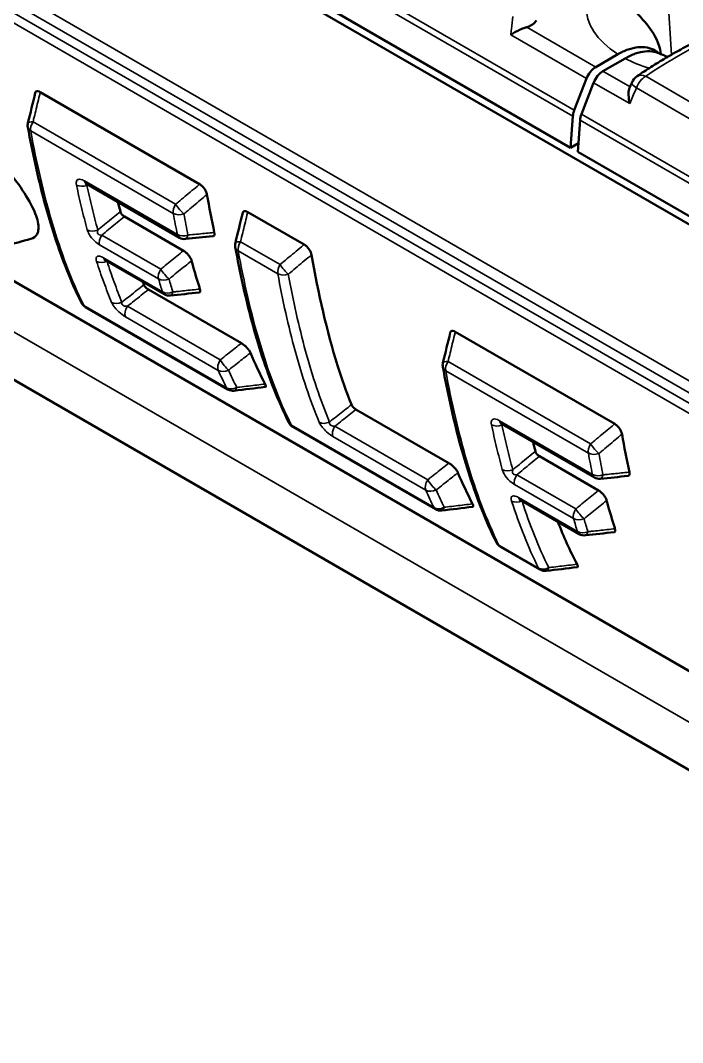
# Model space of a CAD drawing. Header units: millimetres. Extents: x 0 to 1485, y 0 to 1050.
# Drawn here: x 213.1 to 245.8, y 158.9 to 209.4 of the extents above; entities that cross this region are included whole.
import ezdxf

# ---------------------------------------------------------------- set-up
doc = ezdxf.new("R2010")
doc.units = ezdxf.units.MM
doc.header["$LTSCALE"] = 2.5
doc.layers.add('Sichtbar (ISO)', color=7, linetype='Continuous', lineweight=50)
doc.layers.add('Sichtbar schmal (ISO)', color=7, linetype='Continuous', lineweight=35)

msp = doc.modelspace()

# ---------------------------------------------------------------- linework, layer by layer
at = {"layer": 'Sichtbar (ISO)'}
for p, q in [((63.837, 304.977), (240.26, 203.119)), ((416.86, 100.751), (63.307, 304.875)), ((241.506, 207.105), (242.601, 207.737)), ((242.955, 207.533), (241.86, 206.901)), ((240.443, 204.975), (241.047, 206.534)), ((241.401, 206.33), (240.796, 204.771)), ((214.058, 205.866), (221.933, 201.319)), ((240.26, 203.119), (240.374, 204.683)), ((240.727, 204.479), (240.614, 202.915)), ((240.26, 203.119), (240.645, 203.341)), ((240.614, 202.915), (417.037, 101.057)), ((287.419, 153.42), (204.908, 201.058)), ((220.931, 198.678), (216.337, 201.33)), ((224.311, 199.946), (227.095, 198.339)), ((218.214, 199.719), (221.133, 198.034)), ((220.181, 195.881), (217.264, 197.565)), ((219.401, 196.115), (223.993, 193.464)), ((287.555, 148.461), (206.6, 195.201)), ((223.333, 191.184), (216.286, 195.253)), ((234.564, 194.027), (242.439, 189.48)), ((229.654, 190.195), (234.246, 187.544)), ((233.586, 185.264), (226.539, 189.333)), ((241.437, 186.839), (236.843, 189.491)), ((238.721, 187.88), (241.639, 186.195)), ((240.687, 184.042), (237.771, 185.726)), ((238.748, 182.284), (236.792, 183.413))]:
    msp.add_line(p, q, dxfattribs=at)
for centre, radius, start, end in [((243.972, 206.035), 0.75, 124.3693, 157.1893), ((213.933, 204.225), 0.5, 166.321, 190.3688), ((221.181, 199.111), 0.5, 240, 275.7162), ((224.186, 198.306), 0.5, 166.321, 190.3688), ((220.431, 196.314), 0.5, 240, 276.1714), ((216.536, 195.686), 0.5, 206.5805, 240), ((234.439, 192.386), 0.5, 166.321, 190.3688), ((223.583, 191.617), 0.5, 240, 276.8841), ((226.789, 189.766), 0.5, 206.5805, 240), ((241.687, 187.272), 0.5, 240, 275.7162), ((233.836, 185.697), 0.5, 240, 276.8841), ((240.937, 184.475), 0.5, 240, 276.1714), ((237.042, 183.846), 0.5, 206.5805, 240), ((238.998, 182.717), 0.5, 240, 276.8841)]:
    msp.add_arc(centre, radius, start, end, dxfattribs=at)
for centre, major_axis, ratio, start_param, end_param in [((241.506, 206.493), (0.375, 0.65), 0.57735, 0.785398, 1.832596), ((241.86, 206.289), (-0.375, -0.65), 0.57735, 3.926991, 4.974188), ((321.327, 157.255), (-9.91, -111.522), 0.79081, 4.32813, 4.330622), ((1250.644, 128.391), (-721.405, -974.381), 0.815735, 5.187623, 5.188932), ((240.902, 204.934), (0.375, 0.65), 0.57735, 1.832596, 2.268928), ((241.255, 204.73), (-0.375, -0.65), 0.57735, 4.974188, 5.410521), ((1262.727, 122.337), (722.677, 976.104), 0.815734, 2.04603, 2.047336), ((-199.734, 756.914), (-1137.264, 141.057), 0.484042, 2.009222, 2.010493), ((-99.851, 605.35), (-835.973, 103.841), 0.484332, 2.023384, 2.025214), ((1271.15, 116.552), (-721.405, -974.381), 0.815735, 5.187623, 5.188932), ((2.882, 458.473), (-547.584, 68.221), 0.484888, 2.045295, 2.048333), ((-179.228, 745.074), (-1137.264, 141.057), 0.484042, 2.009222, 2.010493), ((13.135, 452.554), (-547.584, 68.221), 0.484888, 2.045295, 2.048333), ((-79.345, 593.511), (-835.973, 103.841), 0.484332, 2.023384, 2.025214), ((18.296, 449.573), (-547.584, 68.221), 0.484888, 2.045295, 2.048333)]:
    msp.add_ellipse(centre, major_axis=major_axis, ratio=ratio, start_param=start_param, end_param=end_param, dxfattribs=at)
for points, knots in [([(242.758, 211.184), (242.749, 211.101), (242.755, 211.015), (242.808, 210.783), (242.875, 210.639), (243.069, 210.329), (243.201, 210.163), (243.502, 209.813), (243.666, 209.636), (244.091, 209.144), (244.32, 208.844), (244.58, 208.323), (244.681, 208.068), (244.723, 207.748)], [-1.598651, -1.598651, -1.598651, -1.598651, -1.442878, -1.442878, -1.197972, -1.197972, -0.930529, -0.930529, -0.667501, -0.667501, -0.258868, -0.258868, -0.023399, -0.023399, -0.023399, -0.023399]), ([(238.096, 209.074), (238.074, 209.068), (238.051, 209.061), (237.932, 209.023), (237.834, 208.985), (237.661, 208.905), (237.585, 208.866), (237.441, 208.783), (237.372, 208.739), (237.309, 208.694), (237.308, 208.693), (237.308, 208.693)], [0.1353717, 0.1353717, 0.1353717, 0.1353717, 0.150506, 0.150506, 0.2127616, 0.2127616, 0.2644519, 0.2644519, 0.3173262, 0.3173262, 0.3179899, 0.3179899, 0.3179899, 0.3179899]), ([(238.569, 209.407), (238.528, 209.332), (238.463, 209.261), (238.304, 209.152), (238.218, 209.11), (238.112, 209.078), (238.104, 209.076), (238.096, 209.074)], [0, 0, 0, 0, 0.0817231, 0.0817231, 0.1484257, 0.1484257, 0.1537856, 0.1537856, 0.1537856, 0.1537856]), ([(243.548, 206.654), (243.775, 206.809), (244.006, 206.962), (244.479, 207.261), (244.72, 207.409), (245.21, 207.697), (245.46, 207.839), (245.968, 208.116), (246.226, 208.252), (246.751, 208.518), (247.018, 208.648), (247.288, 208.775)], [6.198887, 6.198887, 6.198887, 6.198887, 6.2362541, 6.2362541, 6.2736212, 6.2736212, 6.3109883, 6.3109883, 6.3483554, 6.3483554, 6.3857225, 6.3857225, 6.3857225, 6.3857225]), ([(242.601, 207.737), (242.761, 207.829), (242.935, 207.912), (243.276, 208.03), (243.443, 208.066), (243.738, 208.096), (243.893, 208.092), (244.182, 208.036), (244.317, 207.984), (244.487, 207.886), (244.544, 207.846), (244.6, 207.801)], [1.0814189, 1.0814189, 1.0814189, 1.0814189, 1.2167584, 1.2167584, 1.3520979, 1.3520979, 1.4875219, 1.4875219, 1.6229459, 1.6229459, 1.6917833, 1.6917833, 1.6917833, 1.6917833]), ([(244.72, 207.749), (244.621, 207.798), (244.51, 207.837), (244.246, 207.887), (244.091, 207.892), (243.796, 207.862), (243.629, 207.826), (243.288, 207.707), (243.114, 207.625), (242.955, 207.533)], [2.7287676, 2.7287676, 2.7287676, 2.7287676, 2.8396064, 2.8396064, 2.9750303, 2.9750303, 3.1103698, 3.1103698, 3.2457094, 3.2457094, 3.2457094, 3.2457094]), ([(244.41, 207.944), (244.41, 207.944), (244.413, 207.942), (244.431, 207.926), (244.459, 207.903), (244.503, 207.873)], [1.3105354, 1.3105354, 1.3105354, 1.3105354, 1.364666, 1.364666, 1.4940072, 1.4940072, 1.4940072, 1.4940072]), ([(244.72, 207.749), (244.777, 207.72), (244.842, 207.691), (244.958, 207.643), (245.006, 207.624), (245.056, 207.606)], [1.6432801, 1.6432801, 1.6432801, 1.6432801, 1.7356668, 1.7356668, 1.7936719, 1.7936719, 1.7936719, 1.7936719]), ([(243.188, 205.298), (243.188, 205.299), (243.187, 205.3), (243.15, 205.447), (243.128, 205.593), (243.122, 205.834), (243.131, 205.936), (243.162, 206.04), (243.168, 206.058), (243.175, 206.076)], [-0.000749, -0.000749, -0.000749, -0.000749, 0, 0, 0.0932928, 0.0932928, 0.1675175, 0.1675175, 0.1842874, 0.1842874, 0.1842874, 0.1842874]), ([(213.81, 205.83), (213.81, 205.833), (213.811, 205.835), (213.82, 205.867), (213.836, 205.889), (213.881, 205.914), (213.909, 205.917), (213.976, 205.906), (214.016, 205.89), (214.058, 205.866)], [0.0379008, 0.0379008, 0.0379008, 0.0379008, 0.0408873, 0.0408873, 0.0747294, 0.0747294, 0.1063303, 0.1063303, 0.1418583, 0.1418583, 0.1418583, 0.1418583]), ([(209.244, 204.874), (209.262, 204.861), (209.281, 204.849), (209.581, 204.648), (209.868, 204.44), (210.645, 203.83), (211.14, 203.391), (212.096, 202.424), (212.528, 201.922), (213.17, 201.059), (213.413, 200.682), (213.768, 200.004), (213.882, 199.712), (213.994, 199.195), (213.978, 198.99), (213.833, 198.728), (213.726, 198.653), (213.587, 198.615)], [1.508905, 1.508905, 1.508905, 1.508905, 1.523467, 1.523467, 1.744857, 1.744857, 2.121834, 2.121834, 2.508447, 2.508447, 2.811377, 2.811377, 3.08858, 3.08858, 3.388809, 3.388809, 3.635075, 3.635075, 3.635075, 3.635075]), ([(216.089, 195.462), (215.834, 195.971), (215.599, 196.5), (215.163, 197.587), (214.962, 198.145), (214.589, 199.287), (214.417, 199.871), (214.098, 201.058), (213.952, 201.662), (213.68, 202.887), (213.556, 203.507), (213.441, 204.135)], [0, 0, 0, 0, 0.514738, 0.514738, 1.029477, 1.029477, 1.544215, 1.544215, 2.058953, 2.058953, 2.573691, 2.573691, 2.573691, 2.573691]), ([(216.337, 201.33), (216.327, 201.336), (216.317, 201.341), (216.303, 201.348), (216.297, 201.35), (216.293, 201.352), (216.292, 201.352), (216.292, 201.352)], [0, 0, 0, 0, 0.01721651, 0.01721651, 0.03443303, 0.03443303, 0.04329305, 0.04329305, 0.04329305, 0.04329305]), ([(221.933, 201.319), (221.975, 201.295), (222.018, 201.263), (222.097, 201.189), (222.132, 201.149), (222.194, 201.063), (222.221, 201.018), (222.255, 200.945), (222.266, 200.918), (222.284, 200.862), (222.291, 200.835), (222.295, 200.809)], [0, 0, 0, 0, 0.0356305, 0.0356305, 0.0677733, 0.0677733, 0.0998277, 0.0998277, 0.120245, 0.120245, 0.1415178, 0.1415178, 0.1415178, 0.1415178]), ([(218.016, 199.966), (218.021, 199.943), (218.031, 199.919), (218.058, 199.871), (218.073, 199.849), (218.108, 199.806), (218.127, 199.786), (218.169, 199.749), (218.192, 199.732), (218.214, 199.719)], [0, 0, 0, 0, 0.01950361, 0.01950361, 0.03648029, 0.03648029, 0.052793, 0.052793, 0.07178208, 0.07178208, 0.07178208, 0.07178208]), ([(224.063, 199.91), (224.063, 199.913), (224.064, 199.916), (224.073, 199.947), (224.089, 199.969), (224.134, 199.994), (224.162, 199.997), (224.229, 199.986), (224.269, 199.97), (224.311, 199.946)], [0.0379008, 0.0379008, 0.0379008, 0.0379008, 0.0408873, 0.0408873, 0.0747294, 0.0747294, 0.1063303, 0.1063303, 0.1418583, 0.1418583, 0.1418583, 0.1418583]), ([(222.658, 198.936), (222.667, 198.891), (222.668, 198.852), (222.652, 198.792), (222.637, 198.771), (222.603, 198.754), (222.591, 198.75), (222.577, 198.749)], [0, 0, 0, 0, 0.03758503, 0.03758503, 0.07212124, 0.07212124, 0.08903675, 0.08903675, 0.08903675, 0.08903675]), ([(221.133, 198.034), (221.178, 198.008), (221.224, 197.975), (221.31, 197.899), (221.349, 197.858), (221.418, 197.773), (221.448, 197.729), (221.501, 197.635), (221.522, 197.586), (221.534, 197.541)], [0, 0, 0, 0, 0.0379163, 0.0379163, 0.0715944, 0.0715944, 0.1044454, 0.1044454, 0.1438272, 0.1438272, 0.1438272, 0.1438272]), ([(226.342, 189.542), (226.087, 190.052), (225.852, 190.58), (225.416, 191.667), (225.215, 192.226), (224.842, 193.368), (224.67, 193.951), (224.351, 195.139), (224.205, 195.742), (223.933, 196.967), (223.809, 197.588), (223.694, 198.216)], [0, 0, 0, 0, 0.514738, 0.514738, 1.029477, 1.029477, 1.544215, 1.544215, 2.058953, 2.058953, 2.573691, 2.573691, 2.573691, 2.573691]), ([(227.095, 198.339), (227.137, 198.315), (227.18, 198.283), (227.259, 198.209), (227.294, 198.169), (227.356, 198.083), (227.382, 198.038), (227.417, 197.965), (227.428, 197.937), (227.446, 197.882), (227.453, 197.855), (227.457, 197.829)], [0, 0, 0, 0, 0.0356312, 0.0356312, 0.0677717, 0.0677717, 0.0998289, 0.0998289, 0.1202428, 0.1202428, 0.1415178, 0.1415178, 0.1415178, 0.1415178]), ([(217.264, 197.565), (217.253, 197.572), (217.243, 197.577), (217.228, 197.584), (217.222, 197.587), (217.217, 197.589), (217.216, 197.589), (217.216, 197.589)], [0, 0, 0, 0, 0.0171316, 0.0171316, 0.03426321, 0.03426321, 0.0424583, 0.0424583, 0.0424583, 0.0424583]), ([(221.534, 197.541), (221.646, 197.13), (221.765, 196.725), (221.909, 196.266), (221.928, 196.203), (221.948, 196.141)], [-3.9436086, -3.9436086, -3.9436086, -3.9436086, -3.5831408, -3.5831408, -3.5262951, -3.5262951, -3.5262951, -3.5262951]), ([(227.457, 197.829), (227.792, 195.922), (228.214, 194.071), (228.955, 191.708), (229.182, 191.06), (229.432, 190.432)], [-5.130969, -5.130969, -5.130969, -5.130969, -3.583141, -3.583141, -2.983556, -2.983556, -2.983556, -2.983556]), ([(219.179, 196.351), (219.187, 196.332), (219.198, 196.311), (219.228, 196.267), (219.245, 196.246), (219.284, 196.204), (219.305, 196.185), (219.352, 196.146), (219.377, 196.129), (219.401, 196.115)], [0, 0, 0, 0, 0.01864834, 0.01864834, 0.03583158, 0.03583158, 0.05290129, 0.05290129, 0.07340318, 0.07340318, 0.07340318, 0.07340318]), ([(221.948, 196.141), (221.962, 196.098), (221.968, 196.06), (221.959, 196.006), (221.946, 195.988), (221.919, 195.974), (221.91, 195.972), (221.9, 195.971)], [0, 0, 0, 0, 0.03909593, 0.03909593, 0.07319791, 0.07319791, 0.08642342, 0.08642342, 0.08642342, 0.08642342]), ([(234.316, 193.991), (234.316, 193.994), (234.317, 193.996), (234.327, 194.028), (234.342, 194.05), (234.387, 194.074), (234.415, 194.078), (234.482, 194.067), (234.522, 194.051), (234.564, 194.027)], [0.0379008, 0.0379008, 0.0379008, 0.0379008, 0.0408873, 0.0408873, 0.0747294, 0.0747294, 0.1063303, 0.1063303, 0.1418583, 0.1418583, 0.1418583, 0.1418583]), ([(223.993, 193.464), (224.041, 193.436), (224.092, 193.401), (224.187, 193.323), (224.231, 193.282), (224.309, 193.198), (224.343, 193.156), (224.403, 193.071), (224.426, 193.028), (224.442, 192.991)], [0, 0, 0, 0, 0.0406708, 0.0406708, 0.0764222, 0.0764222, 0.1104261, 0.1104261, 0.1475409, 0.1475409, 0.1475409, 0.1475409]), ([(236.595, 183.623), (236.34, 184.132), (236.105, 184.66), (235.669, 185.747), (235.468, 186.306), (235.095, 187.448), (234.923, 188.032), (234.604, 189.219), (234.458, 189.823), (234.186, 191.047), (234.062, 191.668), (233.947, 192.296)], [0, 0, 0, 0, 0.514738, 0.514738, 1.029477, 1.029477, 1.544215, 1.544215, 2.058953, 2.058953, 2.573691, 2.573691, 2.573691, 2.573691]), ([(225.167, 191.45), (225.188, 191.41), (225.201, 191.375), (225.202, 191.329), (225.195, 191.314), (225.176, 191.307), (225.172, 191.306), (225.168, 191.306)], [0, 0, 0, 0, 0.04246359, 0.04246359, 0.07630462, 0.07630462, 0.0835351, 0.0835351, 0.0835351, 0.0835351]), ([(229.432, 190.432), (229.44, 190.412), (229.451, 190.391), (229.481, 190.347), (229.498, 190.326), (229.537, 190.285), (229.558, 190.265), (229.605, 190.227), (229.63, 190.209), (229.654, 190.195)], [0, 0, 0, 0, 0.0186484, 0.0186484, 0.03583133, 0.03583133, 0.05290136, 0.05290136, 0.07340317, 0.07340317, 0.07340317, 0.07340317]), ([(236.843, 189.491), (236.833, 189.497), (236.824, 189.502), (236.809, 189.509), (236.803, 189.511), (236.799, 189.513), (236.798, 189.513), (236.798, 189.513)], [0, 0, 0, 0, 0.01721651, 0.01721651, 0.03443303, 0.03443303, 0.04329305, 0.04329305, 0.04329305, 0.04329305]), ([(242.439, 189.48), (242.481, 189.456), (242.524, 189.424), (242.603, 189.35), (242.638, 189.31), (242.7, 189.224), (242.727, 189.179), (242.761, 189.106), (242.772, 189.078), (242.79, 189.023), (242.797, 188.996), (242.802, 188.97)], [0, 0, 0, 0, 0.0356305, 0.0356305, 0.0677733, 0.0677733, 0.0998277, 0.0998277, 0.120245, 0.120245, 0.1415178, 0.1415178, 0.1415178, 0.1415178]), ([(238.522, 188.127), (238.527, 188.104), (238.537, 188.08), (238.564, 188.032), (238.579, 188.009), (238.614, 187.967), (238.633, 187.947), (238.675, 187.91), (238.698, 187.893), (238.721, 187.88)], [0, 0, 0, 0, 0.01950361, 0.01950361, 0.03648029, 0.03648029, 0.052793, 0.052793, 0.07178208, 0.07178208, 0.07178208, 0.07178208]), ([(234.246, 187.544), (234.294, 187.516), (234.345, 187.481), (234.44, 187.403), (234.484, 187.362), (234.562, 187.278), (234.596, 187.236), (234.656, 187.151), (234.679, 187.109), (234.695, 187.071)], [0, 0, 0, 0, 0.0406708, 0.0406708, 0.0764222, 0.0764222, 0.1104261, 0.1104261, 0.1475409, 0.1475409, 0.1475409, 0.1475409]), ([(243.164, 187.096), (243.173, 187.052), (243.174, 187.013), (243.159, 186.953), (243.143, 186.932), (243.109, 186.914), (243.097, 186.911), (243.083, 186.909)], [0, 0, 0, 0, 0.03758503, 0.03758503, 0.07212124, 0.07212124, 0.08903675, 0.08903675, 0.08903675, 0.08903675]), ([(241.639, 186.195), (241.684, 186.169), (241.73, 186.136), (241.816, 186.06), (241.855, 186.019), (241.924, 185.934), (241.954, 185.89), (242.007, 185.796), (242.028, 185.746), (242.04, 185.702)], [0, 0, 0, 0, 0.0379163, 0.0379163, 0.0715944, 0.0715944, 0.1044454, 0.1044454, 0.1438272, 0.1438272, 0.1438272, 0.1438272]), ([(235.42, 185.53), (235.442, 185.49), (235.454, 185.455), (235.455, 185.409), (235.448, 185.395), (235.429, 185.388), (235.425, 185.387), (235.421, 185.386)], [0, 0, 0, 0, 0.04246359, 0.04246359, 0.07630462, 0.07630462, 0.0835351, 0.0835351, 0.0835351, 0.0835351]), ([(237.771, 185.726), (237.759, 185.732), (237.75, 185.738), (237.734, 185.745), (237.728, 185.748), (237.723, 185.75), (237.722, 185.75), (237.722, 185.75)], [0, 0, 0, 0, 0.0171316, 0.0171316, 0.03426321, 0.03426321, 0.0424583, 0.0424583, 0.0424583, 0.0424583]), ([(242.04, 185.702), (242.152, 185.29), (242.271, 184.886), (242.415, 184.426), (242.435, 184.364), (242.455, 184.302)], [-3.9436086, -3.9436086, -3.9436086, -3.9436086, -3.5831408, -3.5831408, -3.5262951, -3.5262951, -3.5262951, -3.5262951]), ([(242.455, 184.302), (242.468, 184.259), (242.474, 184.221), (242.465, 184.167), (242.453, 184.148), (242.425, 184.135), (242.416, 184.133), (242.406, 184.132)], [0, 0, 0, 0, 0.03909593, 0.03909593, 0.07319791, 0.07319791, 0.08642342, 0.08642342, 0.08642342, 0.08642342]), ([(240.582, 182.55), (240.603, 182.51), (240.616, 182.475), (240.617, 182.429), (240.61, 182.415), (240.591, 182.407), (240.587, 182.407), (240.583, 182.406)], [0, 0, 0, 0, 0.04246297, 0.04246297, 0.07630395, 0.07630395, 0.08353508, 0.08353508, 0.08353508, 0.08353508])]:
    msp.add_open_spline(points, degree=3, knots=knots, dxfattribs=at)
for points in [[(217.898, 200.429), (217.936, 200.274), (217.976, 200.119), (218.016, 199.966)], [(222.295, 200.809), (222.406, 200.177), (222.527, 199.552), (222.658, 198.936)], [(213.587, 198.615), (213.17, 198.503), (212.754, 198.391), (212.338, 198.278)], [(219.123, 196.492), (219.142, 196.445), (219.16, 196.398), (219.179, 196.351)], [(224.442, 192.991), (224.666, 192.458), (224.907, 191.943), (225.167, 191.45)], [(242.802, 188.97), (242.912, 188.338), (243.033, 187.713), (243.164, 187.096)], [(238.404, 188.59), (238.443, 188.435), (238.482, 188.28), (238.522, 188.127)], [(234.695, 187.071), (234.919, 186.539), (235.16, 186.023), (235.42, 185.53)], [(239.63, 184.653), (239.916, 183.92), (240.232, 183.215), (240.582, 182.55)]]:
    msp.add_open_spline(points, degree=3, dxfattribs=at)
at = {"layer": 'Sichtbar schmal (ISO)'}
for p, q in [((240.374, 204.683), (63.95, 306.541)), ((240.443, 204.975), (64.019, 306.833)), ((281.298, 171.291), (198.869, 218.881)), ((199.058, 218.174), (281.487, 170.584)), ((282.254, 169.642), (199.471, 217.437)), ((199.692, 216.817), (282.475, 169.022)), ((245.246, 207.716), (245.052, 210.721)), ((238.096, 209.074), (241.506, 207.105)), ((237.308, 208.693), (241.047, 206.534)), ((243.198, 206.129), (241.86, 206.901)), ((243.972, 206.648), (246.981, 204.91)), ((243.188, 205.298), (241.401, 206.33)), ((246.522, 204.339), (243.512, 206.076)), ((417.15, 102.621), (240.727, 204.479)), ((417.219, 102.913), (240.796, 204.771)), ((213.585, 203.948), (220.632, 199.88)), ((220.746, 200.329), (213.7, 204.398)), ((220.835, 198.827), (216.241, 201.48)), ((220.01, 197.121), (217.094, 198.805)), ((225.908, 197.349), (223.953, 198.478)), ((216.987, 198.325), (219.903, 196.641)), ((223.839, 198.029), (225.794, 196.9)), ((220.093, 196.001), (217.176, 197.685)), ((207.291, 197.161), (287.536, 150.832)), ((223.261, 191.263), (216.213, 195.332)), ((222.95, 192.641), (218.361, 195.29)), ((218.266, 194.775), (222.855, 192.126)), ((241.252, 188.49), (234.206, 192.558)), ((234.092, 192.109), (241.138, 188.041)), ((233.514, 185.344), (226.466, 189.413)), ((233.203, 186.721), (228.614, 189.371)), ((241.341, 186.988), (236.747, 189.64)), ((228.519, 188.856), (233.108, 186.206)), ((240.516, 185.281), (237.6, 186.965)), ((237.493, 186.486), (240.409, 184.802)), ((240.599, 184.162), (237.682, 185.846)), ((238.676, 182.364), (236.72, 183.493))]:
    msp.add_line(p, q, dxfattribs=at)
for centre, major_axis, ratio, start_param, end_param in [((246.978, 210.06), (-5.945, 0), 0.57735, 5.497787, 7.026516), ((264.839, 196.478), (-27.308, 0), 0.57735, 5.39525, 5.582085), ((246.978, 210.06), (-5.945, 0), 0.57735, 0.827466, 1.072702), ((243.972, 206.035), (0.375, 0.65), 0.57735, 0.785398, 1.832596), ((243.972, 206.035), (-0.423, 0.619), 0.623912, 5.451931, 6.283185), ((243.972, 206.035), (-0.691, 0.291), 0.230701, 0, 0.945073), ((213.933, 204.225), (-0.492, -0.09), 0.675304, 0, 0.671399), ((213.933, 204.225), (-0.486, 0.118), 0.265425, 5.27647, 6.283185), ((213.933, 204.225), (-0.25, -0.433), 0.57735, 4.64732, 5.686474), ((216.587, 201.763), (-0.25, -0.433), 0.57735, 5.705234, 6.283185), ((216.191, 201.566), (0.489, 0.105), 0.688062, 3.792539, 4.926141), ((220.979, 200.157), (0.25, 0.433), 0.57735, 1.505728, 2.544881), ((220.979, 200.157), (-0.32, 0.384), 0.166968, 0.972629, 2.326819), ((220.979, 200.157), (-0.492, -0.09), 0.675489, 0.671581, 1.804313), ((216.721, 199.368), (0.483, 0.131), 0.708201, 3.754948, 4.889339), ((217.327, 198.632), (0.25, 0.433), 0.57735, 1.505728, 2.631984), ((221.181, 199.111), (0.49, 0.1), 0.683964, 3.799479, 4.932827), ((221.181, 199.111), (-0.25, -0.433), 0.57735, 5.705234, 6.283185), ((221.181, 199.111), (0.05, -0.498), 0.371554, 0, 0.873769), ((224.186, 198.306), (-0.486, 0.118), 0.265425, 5.27647, 6.283185), ((224.186, 198.306), (-0.25, -0.433), 0.57735, 4.64732, 5.686474), ((224.186, 198.306), (-0.492, -0.09), 0.675304, 0, 0.671399), ((217.178, 197.826), (0.476, 0.154), 0.724007, 3.720526, 4.854908), ((217.514, 197.998), (-0.25, -0.433), 0.57735, 5.790209, 6.283185), ((220.243, 196.948), (0.25, 0.433), 0.57735, 1.505728, 2.631984), ((220.243, 196.948), (-0.315, 0.388), 0.175094, 0.974735, 2.362782), ((226.141, 197.177), (0.25, 0.433), 0.57735, 1.505728, 2.544881), ((226.141, 197.177), (-0.492, -0.09), 0.675489, 0.671581, 1.804313), ((226.141, 197.177), (-0.32, 0.384), 0.166968, 0.972629, 2.326819), ((220.243, 196.948), (-0.481, -0.137), 0.71276, 0.603929, 1.73838), ((220.431, 196.314), (0.478, 0.147), 0.719263, 3.731388, 4.865838), ((220.431, 196.314), (-0.25, -0.433), 0.57735, 5.790209, 6.283185), ((220.431, 196.314), (0.054, -0.497), 0.382703, 0, 0.837764), ((216.536, 195.686), (-0.447, -0.224), 0.76335, 0, 0.466427), ((217.914, 195.822), (0.461, 0.192), 0.746916, 3.660026, 4.793087), ((216.536, 195.686), (-0.25, -0.433), 0.57735, 5.91943, 6.283185), ((218.594, 195.118), (0.25, 0.433), 0.57735, 1.505728, 2.742018), ((223.183, 192.468), (0.25, 0.433), 0.57735, 1.505728, 2.742018), ((223.183, 192.468), (-0.309, 0.393), 0.18513, 0.977497, 2.408227), ((234.439, 192.386), (-0.486, 0.118), 0.265425, 5.27647, 6.283185), ((234.439, 192.386), (-0.25, -0.433), 0.57735, 4.64732, 5.686474), ((223.183, 192.468), (-0.457, -0.202), 0.751991, 0.502792, 1.635291), ((234.439, 192.386), (-0.492, -0.09), 0.675304, 0, 0.671399), ((223.583, 191.617), (0.447, 0.224), 0.762792, 3.607508, 4.738375), ((223.583, 191.617), (-0.25, -0.433), 0.57735, 5.91943, 6.283185), ((223.583, 191.617), (0.06, -0.496), 0.399783, 0, 0.782755), ((226.789, 189.766), (-0.447, -0.224), 0.76335, 0, 0.466427), ((226.789, 189.766), (-0.25, -0.433), 0.57735, 5.91943, 6.283185), ((228.167, 189.902), (0.461, 0.192), 0.746916, 3.660026, 4.793087), ((228.847, 189.198), (0.25, 0.433), 0.57735, 1.505728, 2.742018), ((236.697, 189.727), (0.489, 0.105), 0.688062, 3.792539, 4.926141), ((237.093, 189.924), (-0.25, -0.433), 0.57735, 5.705234, 6.283185), ((241.485, 188.318), (0.25, 0.433), 0.57735, 1.505728, 2.544881), ((241.485, 188.318), (-0.32, 0.384), 0.166968, 0.972629, 2.326819), ((241.485, 188.318), (-0.492, -0.09), 0.675489, 0.671581, 1.804313), ((237.228, 187.529), (0.483, 0.131), 0.708201, 3.754948, 4.889339), ((237.833, 186.793), (0.25, 0.433), 0.57735, 1.505728, 2.631984), ((241.687, 187.272), (0.49, 0.1), 0.683964, 3.799479, 4.932827), ((241.687, 187.272), (-0.25, -0.433), 0.57735, 5.705234, 6.283185), ((241.687, 187.272), (0.05, -0.498), 0.371554, 0, 0.873769), ((233.436, 186.549), (0.25, 0.433), 0.57735, 1.505728, 2.742018), ((233.436, 186.549), (-0.309, 0.393), 0.18513, 0.977497, 2.408227), ((233.436, 186.549), (-0.457, -0.202), 0.751991, 0.502792, 1.635291), ((238.021, 186.159), (-0.25, -0.433), 0.57735, 5.790209, 6.283185), ((233.836, 185.697), (0.447, 0.224), 0.762792, 3.607508, 4.738375), ((233.836, 185.697), (-0.25, -0.433), 0.57735, 5.91943, 6.283185), ((233.836, 185.697), (0.06, -0.496), 0.399783, 0, 0.782755), ((237.684, 185.987), (0.476, 0.154), 0.724007, 3.720526, 4.854908), ((240.75, 185.109), (0.25, 0.433), 0.57735, 1.505728, 2.631984), ((240.75, 185.109), (-0.315, 0.388), 0.175094, 0.974735, 2.362782), ((240.75, 185.109), (-0.481, -0.137), 0.71276, 0.603929, 1.73838), ((240.937, 184.475), (0.478, 0.147), 0.719263, 3.731388, 4.865838), ((240.937, 184.475), (-0.25, -0.433), 0.57735, 5.790209, 6.283185), ((240.937, 184.475), (0.054, -0.497), 0.382703, 0, 0.837764), ((237.042, 183.846), (-0.447, -0.224), 0.76335, 0, 0.466427), ((237.042, 183.846), (-0.25, -0.433), 0.57735, 5.91943, 6.283185), ((238.998, 182.717), (0.447, 0.224), 0.762792, 3.607508, 4.738375), ((238.998, 182.717), (-0.25, -0.433), 0.57735, 5.91943, 6.283185), ((238.998, 182.717), (0.06, -0.496), 0.399783, 0, 0.782755)]:
    msp.add_ellipse(centre, major_axis=major_axis, ratio=ratio, start_param=start_param, end_param=end_param, dxfattribs=at)
for points, knots in [([(237.308, 208.693), (237.318, 208.787), (237.328, 208.882), (237.339, 208.977), (237.361, 209.186), (237.383, 209.395), (237.405, 209.603)], [-0.97490796, -0.97490796, -0.97490796, -0.97490796, -0.96943515, -0.96943515, -0.96943515, -0.95731486, -0.95731486, -0.95731486, -0.95731486]), ([(243.512, 206.076), (243.421, 205.859), (243.33, 205.641), (243.24, 205.423), (243.222, 205.381), (243.205, 205.339), (243.188, 205.298)], [1.50253675, 1.50253675, 1.50253675, 1.50253675, 1.51574096, 1.51574096, 1.51574096, 1.51825837, 1.51825837, 1.51825837, 1.51825837]), ([(213.7, 204.398), (213.71, 204.44), (213.72, 204.482), (213.764, 204.662), (213.798, 204.801), (213.831, 204.939), (213.867, 205.084), (213.902, 205.23), (213.974, 205.521), (214.009, 205.667), (214.045, 205.812), (214.049, 205.83), (214.053, 205.848), (214.058, 205.866)], [-0.3020509, -0.3020509, -0.3020509, -0.3020509, -0.2750466, -0.2750466, -0.1864772, -0.1864772, -0.1864772, -0.0932386, -0.0932386, 0, 0, 0, 0.0114235, 0.0114235, 0.0114235, 0.0114235]), ([(216.213, 195.332), (215.585, 196.587), (215.075, 197.965), (214.218, 200.862), (213.872, 202.383), (213.585, 203.948)], [0, 0, 0, 0, 1.286846, 1.286846, 2.573691, 2.573691, 2.573691, 2.573691]), ([(216.241, 201.48), (216.205, 201.5), (216.17, 201.517), (216.083, 201.552), (216.033, 201.564), (215.933, 201.562), (215.889, 201.541), (215.831, 201.45), (215.826, 201.371), (215.846, 201.279)], [0, 0, 0, 0, 0.0302154, 0.0302154, 0.07856, 0.07856, 0.141408, 0.141408, 0.2186298, 0.2186298, 0.2186298, 0.2186298]), ([(215.846, 201.279), (215.926, 200.903), (216.011, 200.53), (216.189, 199.791), (216.282, 199.426), (216.38, 199.064)], [0, 0, 0, 0, 0.3158512, 0.3158512, 0.6317023, 0.6317023, 0.6317023, 0.6317023]), ([(216.365, 201.26), (216.332, 201.287), (216.316, 201.312), (216.323, 201.331), (216.325, 201.333), (216.327, 201.336)], [-0.21862985, -0.21862985, -0.21862985, -0.21862985, -0.14140795, -0.14140795, -0.1268998, -0.1268998, -0.1268998, -0.1268998]), ([(216.898, 199.054), (216.8, 199.414), (216.707, 199.778), (216.53, 200.514), (216.445, 200.885), (216.365, 201.26)], [-0.6317023, -0.6317023, -0.6317023, -0.6317023, -0.3158512, -0.3158512, 0, 0, 0, 0]), ([(221.933, 201.319), (221.919, 201.307), (221.904, 201.295), (221.89, 201.283), (221.778, 201.19), (221.666, 201.096), (221.442, 200.91), (221.331, 200.817), (221.219, 200.723), (221.101, 200.625), (220.984, 200.527), (220.826, 200.396), (220.786, 200.363), (220.746, 200.329)], [-0.0114235, -0.0114235, -0.0114235, -0.0114235, 0, 0, 0, 0.0886044, 0.0886044, 0.1772088, 0.1772088, 0.1772088, 0.2704125, 0.2704125, 0.3020509, 0.3020509, 0.3020509, 0.3020509]), ([(221.152, 199.855), (221.192, 199.888), (221.232, 199.921), (221.39, 200.053), (221.507, 200.151), (221.625, 200.249), (221.737, 200.342), (221.848, 200.436), (222.072, 200.623), (222.184, 200.716), (222.295, 200.809)], [-0.3020509, -0.3020509, -0.3020509, -0.3020509, -0.2704125, -0.2704125, -0.1772088, -0.1772088, -0.1772088, -0.0886044, -0.0886044, 0, 0, 0, 0]), ([(218.016, 199.966), (218.014, 199.964), (218.012, 199.963), (218.01, 199.961), (217.893, 199.866), (217.777, 199.771), (217.543, 199.58), (217.426, 199.485), (217.31, 199.39), (217.197, 199.298), (217.084, 199.206), (216.946, 199.094), (216.922, 199.074), (216.898, 199.054)], [-0.0014552, -0.0014552, -0.0014552, -0.0014552, 0, 0, 0, 0.0917967, 0.0917967, 0.1835934, 0.1835934, 0.1835934, 0.2723999, 0.2723999, 0.2915319, 0.2915319, 0.2915319, 0.2915319]), ([(223.953, 198.478), (223.963, 198.52), (223.973, 198.562), (224.017, 198.743), (224.051, 198.881), (224.084, 199.019), (224.12, 199.165), (224.155, 199.31), (224.227, 199.602), (224.262, 199.747), (224.298, 199.893), (224.302, 199.911), (224.306, 199.928), (224.311, 199.946)], [0.0615652, 0.0615652, 0.0615652, 0.0615652, 0.0885695, 0.0885695, 0.1771389, 0.1771389, 0.1771389, 0.2703775, 0.2703775, 0.3636161, 0.3636161, 0.3636161, 0.3750396, 0.3750396, 0.3750396, 0.3750396]), ([(217.094, 198.805), (217.121, 198.827), (217.148, 198.849), (217.288, 198.963), (217.401, 199.055), (217.514, 199.147), (217.631, 199.243), (217.748, 199.338), (217.981, 199.528), (218.098, 199.624), (218.214, 199.719)], [-0.2937934, -0.2937934, -0.2937934, -0.2937934, -0.2723999, -0.2723999, -0.1835934, -0.1835934, -0.1835934, -0.0917967, -0.0917967, 0, 0, 0, 0]), ([(220.632, 199.88), (220.664, 199.703), (220.697, 199.527), (220.765, 199.176), (220.8, 199.001), (220.835, 198.827)], [0, 0, 0, 0, 0.1452473, 0.1452473, 0.2904946, 0.2904946, 0.2904946, 0.2904946]), ([(221.355, 198.806), (221.319, 198.979), (221.285, 199.154), (221.217, 199.503), (221.184, 199.679), (221.152, 199.855)], [-0.2904946, -0.2904946, -0.2904946, -0.2904946, -0.1452473, -0.1452473, 0, 0, 0, 0]), ([(216.38, 199.064), (216.398, 198.998), (216.428, 198.925), (216.54, 198.728), (216.642, 198.601), (216.83, 198.428), (216.911, 198.369), (216.987, 198.325)], [0, 0, 0, 0, 0.0576064, 0.0576064, 0.1497767, 0.1497767, 0.2142389, 0.2142389, 0.2142389, 0.2142389]), ([(217.094, 198.805), (217.047, 198.802), (217.004, 198.808), (216.918, 198.847), (216.886, 198.89), (216.877, 198.979), (216.884, 199.016), (216.898, 199.054)], [-0.2142389, -0.2142389, -0.2142389, -0.2142389, -0.1497767, -0.1497767, -0.0576064, -0.0576064, 0, 0, 0, 0]), ([(222.658, 198.936), (222.646, 198.934), (222.635, 198.933), (222.624, 198.932), (222.502, 198.92), (222.38, 198.908), (222.135, 198.883), (222.013, 198.871), (221.89, 198.859), (221.749, 198.845), (221.608, 198.831), (221.43, 198.813), (221.392, 198.81), (221.355, 198.806)], [-0.0071672, -0.0071672, -0.0071672, -0.0071672, 0, 0, 0, 0.0794946, 0.0794946, 0.1589892, 0.1589892, 0.1589892, 0.2505337, 0.2505337, 0.274878, 0.274878, 0.274878, 0.274878]), ([(221.133, 198.034), (221.13, 198.032), (221.127, 198.029), (221.124, 198.027), (221.017, 197.94), (220.91, 197.852), (220.696, 197.678), (220.588, 197.591), (220.481, 197.504), (220.372, 197.415), (220.264, 197.327), (220.107, 197.199), (220.058, 197.16), (220.01, 197.121)], [-0.0023233, -0.0023233, -0.0023233, -0.0023233, 0, 0, 0, 0.0841927, 0.0841927, 0.1683853, 0.1683853, 0.1683853, 0.2538572, 0.2538572, 0.2916981, 0.2916981, 0.2916981, 0.2916981]), ([(226.466, 189.413), (225.838, 190.668), (225.328, 192.045), (224.471, 194.942), (224.125, 196.463), (223.839, 198.029)], [0, 0, 0, 0, 1.286846, 1.286846, 2.573691, 2.573691, 2.573691, 2.573691]), ([(227.095, 198.339), (227.08, 198.327), (227.066, 198.315), (227.052, 198.303), (226.934, 198.205), (226.817, 198.107), (226.582, 197.911), (226.464, 197.813), (226.347, 197.715), (226.235, 197.621), (226.123, 197.528), (225.976, 197.406), (225.942, 197.378), (225.908, 197.349)], [-0.0114235, -0.0114235, -0.0114235, -0.0114235, 0, 0, 0, 0.093095, 0.093095, 0.1861901, 0.1861901, 0.1861901, 0.2749031, 0.2749031, 0.3020509, 0.3020509, 0.3020509, 0.3020509]), ([(217.176, 197.685), (217.142, 197.704), (217.11, 197.721), (217.028, 197.755), (216.983, 197.767), (216.894, 197.77), (216.856, 197.753), (216.808, 197.674), (216.812, 197.598), (216.841, 197.509)], [0, 0, 0, 0, 0.0285232, 0.0285232, 0.0741604, 0.0741604, 0.1334887, 0.1334887, 0.2141774, 0.2141774, 0.2141774, 0.2141774]), ([(216.841, 197.509), (216.953, 197.161), (217.071, 196.818), (217.319, 196.142), (217.449, 195.81), (217.585, 195.484)], [0, 0, 0, 0, 0.3152346, 0.3152346, 0.6304692, 0.6304692, 0.6304692, 0.6304692]), ([(218.095, 195.494), (217.96, 195.818), (217.831, 196.148), (217.585, 196.82), (217.468, 197.161), (217.356, 197.507)], [-0.6304692, -0.6304692, -0.6304692, -0.6304692, -0.3152346, -0.3152346, 0, 0, 0, 0]), ([(220.42, 196.633), (220.468, 196.673), (220.516, 196.712), (220.673, 196.84), (220.782, 196.928), (220.891, 197.017), (220.998, 197.104), (221.105, 197.192), (221.32, 197.366), (221.427, 197.454), (221.534, 197.541)], [-0.2916981, -0.2916981, -0.2916981, -0.2916981, -0.2538572, -0.2538572, -0.1683853, -0.1683853, -0.1683853, -0.0841927, -0.0841927, 0, 0, 0, 0]), ([(226.314, 196.874), (226.348, 196.903), (226.383, 196.932), (226.529, 197.054), (226.641, 197.147), (226.753, 197.241), (226.87, 197.339), (226.988, 197.437), (227.222, 197.633), (227.34, 197.731), (227.457, 197.829)], [-0.3020509, -0.3020509, -0.3020509, -0.3020509, -0.2749031, -0.2749031, -0.1861901, -0.1861901, -0.1861901, -0.093095, -0.093095, 0, 0, 0, 0]), ([(225.794, 196.9), (226.033, 195.592), (226.313, 194.317), (226.984, 191.859), (227.374, 190.676), (227.838, 189.564)], [0, 0, 0, 0, 1.074717, 1.074717, 2.149434, 2.149434, 2.149434, 2.149434]), ([(228.348, 189.574), (227.888, 190.679), (227.5, 191.855), (226.832, 194.302), (226.552, 195.572), (226.314, 196.874)], [-2.149434, -2.149434, -2.149434, -2.149434, -1.074717, -1.074717, 0, 0, 0, 0]), ([(219.903, 196.641), (219.934, 196.533), (219.965, 196.426), (220.028, 196.213), (220.06, 196.107), (220.093, 196.001)], [0, 0, 0, 0, 0.0947583, 0.0947583, 0.1895166, 0.1895166, 0.1895166, 0.1895166]), ([(220.609, 195.997), (220.576, 196.102), (220.544, 196.208), (220.482, 196.42), (220.451, 196.527), (220.42, 196.633)], [-0.1895166, -0.1895166, -0.1895166, -0.1895166, -0.0947583, -0.0947583, 0, 0, 0, 0]), ([(219.179, 196.351), (219.065, 196.261), (218.951, 196.171), (218.723, 195.99), (218.609, 195.9), (218.495, 195.81), (218.388, 195.726), (218.282, 195.641), (218.148, 195.536), (218.121, 195.515), (218.095, 195.494)], [0, 0, 0, 0, 0.0887728, 0.0887728, 0.1775455, 0.1775455, 0.1775455, 0.2604492, 0.2604492, 0.2813312, 0.2813312, 0.2813312, 0.2813312]), ([(218.361, 195.29), (218.368, 195.296), (218.375, 195.301), (218.488, 195.391), (218.595, 195.476), (218.701, 195.56), (218.816, 195.65), (218.93, 195.741), (219.158, 195.921), (219.271, 196.012), (219.385, 196.102), (219.391, 196.106), (219.396, 196.11), (219.401, 196.115)], [-0.2660122, -0.2660122, -0.2660122, -0.2660122, -0.2604492, -0.2604492, -0.1775455, -0.1775455, -0.1775455, -0.0887728, -0.0887728, 0, 0, 0, 0.0041341, 0.0041341, 0.0041341, 0.0041341]), ([(221.948, 196.141), (221.82, 196.127), (221.691, 196.113), (221.433, 196.085), (221.305, 196.071), (221.176, 196.058), (221.045, 196.044), (220.914, 196.03), (220.725, 196.009), (220.667, 196.003), (220.609, 195.997)], [0, 0, 0, 0, 0.0841234, 0.0841234, 0.1682468, 0.1682468, 0.1682468, 0.2536747, 0.2536747, 0.2917674, 0.2917674, 0.2917674, 0.2917674]), ([(217.585, 195.484), (217.597, 195.454), (217.612, 195.423), (217.661, 195.338), (217.7, 195.282), (217.804, 195.152), (217.874, 195.079), (218.053, 194.915), (218.165, 194.834), (218.266, 194.775)], [0, 0, 0, 0, 0.0285881, 0.0285881, 0.0743291, 0.0743291, 0.1337925, 0.1337925, 0.2197385, 0.2197385, 0.2197385, 0.2197385]), ([(218.361, 195.29), (218.297, 195.286), (218.236, 195.294), (218.154, 195.331), (218.128, 195.353), (218.098, 195.4), (218.091, 195.423), (218.089, 195.462), (218.091, 195.478), (218.095, 195.494)], [-0.2197385, -0.2197385, -0.2197385, -0.2197385, -0.1337925, -0.1337925, -0.0743291, -0.0743291, -0.0285881, -0.0285881, 0, 0, 0, 0]), ([(234.206, 192.558), (234.216, 192.601), (234.226, 192.643), (234.27, 192.823), (234.304, 192.961), (234.337, 193.1), (234.373, 193.245), (234.409, 193.391), (234.48, 193.682), (234.515, 193.828), (234.551, 193.973), (234.555, 193.991), (234.559, 194.009), (234.564, 194.027)], [-0.3020509, -0.3020509, -0.3020509, -0.3020509, -0.2750466, -0.2750466, -0.1864772, -0.1864772, -0.1864772, -0.0932386, -0.0932386, 0, 0, 0, 0.0114235, 0.0114235, 0.0114235, 0.0114235]), ([(223.993, 193.464), (223.893, 193.384), (223.793, 193.305), (223.593, 193.147), (223.493, 193.069), (223.393, 192.99), (223.276, 192.898), (223.159, 192.806), (223.012, 192.689), (222.981, 192.665), (222.95, 192.641)], [0, 0, 0, 0, 0.0778339, 0.0778339, 0.1556677, 0.1556677, 0.1556677, 0.2463692, 0.2463692, 0.2704631, 0.2704631, 0.2704631, 0.2704631]), ([(223.364, 192.138), (223.395, 192.163), (223.426, 192.187), (223.574, 192.304), (223.69, 192.396), (223.807, 192.488), (223.907, 192.567), (224.007, 192.646), (224.207, 192.804), (224.307, 192.884), (224.407, 192.963), (224.419, 192.972), (224.431, 192.981), (224.442, 192.991)], [-0.2704631, -0.2704631, -0.2704631, -0.2704631, -0.2463692, -0.2463692, -0.1556677, -0.1556677, -0.1556677, -0.0778339, -0.0778339, 0, 0, 0, 0.0091271, 0.0091271, 0.0091271, 0.0091271]), ([(222.855, 192.126), (222.92, 191.979), (222.986, 191.834), (223.121, 191.546), (223.19, 191.404), (223.261, 191.263)], [0, 0, 0, 0, 0.1441343, 0.1441343, 0.2882686, 0.2882686, 0.2882686, 0.2882686]), ([(223.766, 191.282), (223.696, 191.421), (223.628, 191.563), (223.494, 191.848), (223.428, 191.993), (223.364, 192.138)], [-0.2882686, -0.2882686, -0.2882686, -0.2882686, -0.1441343, -0.1441343, 0, 0, 0, 0]), ([(236.72, 183.493), (236.092, 184.748), (235.581, 186.126), (234.724, 189.023), (234.378, 190.543), (234.092, 192.109)], [0, 0, 0, 0, 1.286846, 1.286846, 2.573691, 2.573691, 2.573691, 2.573691]), ([(225.167, 191.45), (225.031, 191.433), (224.894, 191.417), (224.621, 191.384), (224.484, 191.368), (224.347, 191.351), (224.206, 191.334), (224.065, 191.317), (223.871, 191.294), (223.819, 191.288), (223.766, 191.282)], [0, 0, 0, 0, 0.0901755, 0.0901755, 0.1803511, 0.1803511, 0.1803511, 0.2733466, 0.2733466, 0.308056, 0.308056, 0.308056, 0.308056]), ([(229.432, 190.432), (229.32, 190.343), (229.208, 190.254), (228.984, 190.077), (228.872, 189.988), (228.76, 189.899), (228.651, 189.814), (228.543, 189.728), (228.405, 189.619), (228.376, 189.597), (228.348, 189.574)], [0, 0, 0, 0, 0.08725, 0.08725, 0.1744999, 0.1744999, 0.1744999, 0.2589264, 0.2589264, 0.2813312, 0.2813312, 0.2813312, 0.2813312]), ([(228.614, 189.371), (228.623, 189.378), (228.632, 189.385), (228.749, 189.478), (228.858, 189.564), (228.966, 189.65), (229.078, 189.738), (229.19, 189.827), (229.414, 190.005), (229.526, 190.094), (229.638, 190.182), (229.644, 190.187), (229.649, 190.191), (229.654, 190.195)], [-0.2660122, -0.2660122, -0.2660122, -0.2660122, -0.2589264, -0.2589264, -0.1744999, -0.1744999, -0.1744999, -0.08725, -0.08725, 0, 0, 0, 0.0041341, 0.0041341, 0.0041341, 0.0041341]), ([(227.838, 189.564), (227.85, 189.534), (227.866, 189.503), (227.915, 189.418), (227.953, 189.362), (228.057, 189.233), (228.127, 189.159), (228.306, 188.996), (228.418, 188.914), (228.519, 188.856)], [0, 0, 0, 0, 0.0285881, 0.0285881, 0.0743291, 0.0743291, 0.1337925, 0.1337925, 0.2197385, 0.2197385, 0.2197385, 0.2197385]), ([(228.614, 189.371), (228.55, 189.367), (228.489, 189.375), (228.407, 189.412), (228.381, 189.433), (228.351, 189.48), (228.344, 189.503), (228.342, 189.542), (228.344, 189.558), (228.348, 189.574)], [-0.2197385, -0.2197385, -0.2197385, -0.2197385, -0.1337925, -0.1337925, -0.0743291, -0.0743291, -0.0285881, -0.0285881, 0, 0, 0, 0]), ([(236.747, 189.64), (236.711, 189.661), (236.676, 189.678), (236.589, 189.713), (236.539, 189.724), (236.439, 189.723), (236.395, 189.701), (236.337, 189.61), (236.332, 189.532), (236.352, 189.44)], [0, 0, 0, 0, 0.0302154, 0.0302154, 0.07856, 0.07856, 0.141408, 0.141408, 0.2186298, 0.2186298, 0.2186298, 0.2186298]), ([(236.352, 189.44), (236.432, 189.064), (236.517, 188.691), (236.695, 187.952), (236.788, 187.586), (236.886, 187.225)], [0, 0, 0, 0, 0.3158512, 0.3158512, 0.6317023, 0.6317023, 0.6317023, 0.6317023]), ([(236.871, 189.42), (236.839, 189.448), (236.822, 189.472), (236.829, 189.491), (236.831, 189.494), (236.834, 189.497)], [-0.21862985, -0.21862985, -0.21862985, -0.21862985, -0.14140795, -0.14140795, -0.1268998, -0.1268998, -0.1268998, -0.1268998]), ([(237.404, 187.215), (237.306, 187.575), (237.213, 187.939), (237.036, 188.674), (236.952, 189.046), (236.871, 189.42)], [-0.6317023, -0.6317023, -0.6317023, -0.6317023, -0.3158512, -0.3158512, 0, 0, 0, 0]), ([(242.439, 189.48), (242.425, 189.468), (242.41, 189.456), (242.396, 189.444), (242.284, 189.35), (242.172, 189.257), (241.949, 189.071), (241.837, 188.977), (241.725, 188.884), (241.607, 188.786), (241.49, 188.688), (241.332, 188.557), (241.292, 188.523), (241.252, 188.49)], [-0.0114235, -0.0114235, -0.0114235, -0.0114235, 0, 0, 0, 0.0886044, 0.0886044, 0.1772088, 0.1772088, 0.1772088, 0.2704125, 0.2704125, 0.3020509, 0.3020509, 0.3020509, 0.3020509]), ([(241.658, 188.015), (241.698, 188.049), (241.738, 188.082), (241.896, 188.214), (242.013, 188.312), (242.131, 188.41), (242.243, 188.503), (242.354, 188.597), (242.578, 188.783), (242.69, 188.877), (242.802, 188.97)], [-0.3020509, -0.3020509, -0.3020509, -0.3020509, -0.2704125, -0.2704125, -0.1772088, -0.1772088, -0.1772088, -0.0886044, -0.0886044, 0, 0, 0, 0]), ([(238.522, 188.127), (238.52, 188.125), (238.518, 188.124), (238.516, 188.122), (238.399, 188.027), (238.283, 187.932), (238.049, 187.741), (237.932, 187.646), (237.816, 187.551), (237.703, 187.459), (237.59, 187.367), (237.452, 187.255), (237.428, 187.235), (237.404, 187.215)], [-0.0014552, -0.0014552, -0.0014552, -0.0014552, 0, 0, 0, 0.0917967, 0.0917967, 0.1835934, 0.1835934, 0.1835934, 0.2723999, 0.2723999, 0.2915319, 0.2915319, 0.2915319, 0.2915319]), ([(237.6, 186.965), (237.627, 186.987), (237.654, 187.01), (237.794, 187.124), (237.907, 187.216), (238.02, 187.308), (238.137, 187.403), (238.254, 187.499), (238.487, 187.689), (238.604, 187.785), (238.721, 187.88)], [-0.2937934, -0.2937934, -0.2937934, -0.2937934, -0.2723999, -0.2723999, -0.1835934, -0.1835934, -0.1835934, -0.0917967, -0.0917967, 0, 0, 0, 0]), ([(241.138, 188.041), (241.17, 187.864), (241.203, 187.688), (241.271, 187.337), (241.306, 187.162), (241.341, 186.988)], [0, 0, 0, 0, 0.1452473, 0.1452473, 0.2904946, 0.2904946, 0.2904946, 0.2904946]), ([(241.861, 186.967), (241.825, 187.14), (241.791, 187.314), (241.723, 187.664), (241.69, 187.839), (241.658, 188.015)], [-0.2904946, -0.2904946, -0.2904946, -0.2904946, -0.1452473, -0.1452473, 0, 0, 0, 0]), ([(234.246, 187.544), (234.146, 187.465), (234.046, 187.386), (233.846, 187.228), (233.746, 187.149), (233.646, 187.07), (233.529, 186.978), (233.412, 186.886), (233.265, 186.77), (233.234, 186.745), (233.203, 186.721)], [0, 0, 0, 0, 0.0778339, 0.0778339, 0.1556677, 0.1556677, 0.1556677, 0.2463692, 0.2463692, 0.2704631, 0.2704631, 0.2704631, 0.2704631]), ([(233.617, 186.219), (233.648, 186.243), (233.679, 186.267), (233.827, 186.384), (233.943, 186.476), (234.06, 186.568), (234.16, 186.647), (234.26, 186.727), (234.46, 186.885), (234.56, 186.964), (234.66, 187.043), (234.672, 187.052), (234.684, 187.062), (234.695, 187.071)], [-0.2704631, -0.2704631, -0.2704631, -0.2704631, -0.2463692, -0.2463692, -0.1556677, -0.1556677, -0.1556677, -0.0778339, -0.0778339, 0, 0, 0, 0.0091271, 0.0091271, 0.0091271, 0.0091271]), ([(236.886, 187.225), (236.904, 187.159), (236.935, 187.086), (237.046, 186.889), (237.148, 186.762), (237.336, 186.589), (237.417, 186.529), (237.493, 186.486)], [0, 0, 0, 0, 0.0576064, 0.0576064, 0.1497767, 0.1497767, 0.2142389, 0.2142389, 0.2142389, 0.2142389]), ([(237.6, 186.965), (237.553, 186.963), (237.51, 186.969), (237.424, 187.007), (237.392, 187.051), (237.383, 187.14), (237.39, 187.177), (237.404, 187.215)], [-0.2142389, -0.2142389, -0.2142389, -0.2142389, -0.1497767, -0.1497767, -0.0576064, -0.0576064, 0, 0, 0, 0]), ([(243.164, 187.096), (243.153, 187.095), (243.142, 187.094), (243.131, 187.093), (243.008, 187.081), (242.886, 187.069), (242.641, 187.044), (242.519, 187.032), (242.396, 187.02), (242.255, 187.006), (242.114, 186.992), (241.936, 186.974), (241.898, 186.97), (241.861, 186.967)], [-0.0071672, -0.0071672, -0.0071672, -0.0071672, 0, 0, 0, 0.0794946, 0.0794946, 0.1589892, 0.1589892, 0.1589892, 0.2505337, 0.2505337, 0.274878, 0.274878, 0.274878, 0.274878]), ([(233.108, 186.206), (233.173, 186.059), (233.239, 185.914), (233.374, 185.627), (233.443, 185.485), (233.514, 185.344)], [0, 0, 0, 0, 0.1441343, 0.1441343, 0.2882686, 0.2882686, 0.2882686, 0.2882686]), ([(234.019, 185.362), (233.949, 185.502), (233.881, 185.643), (233.747, 185.929), (233.681, 186.073), (233.617, 186.219)], [-0.2882686, -0.2882686, -0.2882686, -0.2882686, -0.1441343, -0.1441343, 0, 0, 0, 0]), ([(237.682, 185.846), (237.648, 185.865), (237.616, 185.882), (237.535, 185.916), (237.489, 185.928), (237.4, 185.931), (237.362, 185.914), (237.314, 185.835), (237.318, 185.759), (237.347, 185.67)], [0, 0, 0, 0, 0.0285232, 0.0285232, 0.0741604, 0.0741604, 0.1334887, 0.1334887, 0.2141774, 0.2141774, 0.2141774, 0.2141774]), ([(241.639, 186.195), (241.636, 186.192), (241.633, 186.19), (241.63, 186.188), (241.523, 186.1), (241.416, 186.013), (241.202, 185.839), (241.095, 185.751), (240.987, 185.664), (240.879, 185.576), (240.77, 185.487), (240.613, 185.36), (240.565, 185.321), (240.516, 185.281)], [-0.0023233, -0.0023233, -0.0023233, -0.0023233, 0, 0, 0, 0.0841927, 0.0841927, 0.1683853, 0.1683853, 0.1683853, 0.2538572, 0.2538572, 0.2916981, 0.2916981, 0.2916981, 0.2916981]), ([(235.42, 185.53), (235.284, 185.514), (235.147, 185.497), (234.874, 185.464), (234.737, 185.448), (234.6, 185.432), (234.459, 185.415), (234.318, 185.398), (234.124, 185.375), (234.072, 185.368), (234.019, 185.362)], [0, 0, 0, 0, 0.0901755, 0.0901755, 0.1803511, 0.1803511, 0.1803511, 0.2733466, 0.2733466, 0.308056, 0.308056, 0.308056, 0.308056]), ([(237.347, 185.67), (237.535, 185.087), (237.739, 184.519), (238.18, 183.414), (238.418, 182.878), (238.676, 182.364)], [0, 0, 0, 0, 0.527394, 0.527394, 1.054789, 1.054789, 1.054789, 1.054789]), ([(239.181, 182.382), (238.925, 182.893), (238.689, 183.425), (238.251, 184.523), (238.049, 185.089), (237.862, 185.668)], [-1.054789, -1.054789, -1.054789, -1.054789, -0.527394, -0.527394, 0, 0, 0, 0]), ([(240.926, 184.794), (240.974, 184.833), (241.023, 184.873), (241.18, 185), (241.288, 185.089), (241.397, 185.178), (241.504, 185.265), (241.611, 185.352), (241.826, 185.527), (241.933, 185.614), (242.04, 185.702)], [-0.2916981, -0.2916981, -0.2916981, -0.2916981, -0.2538572, -0.2538572, -0.1683853, -0.1683853, -0.1683853, -0.0841927, -0.0841927, 0, 0, 0, 0]), ([(240.409, 184.802), (240.44, 184.694), (240.471, 184.587), (240.534, 184.374), (240.566, 184.268), (240.599, 184.162)], [0, 0, 0, 0, 0.0947583, 0.0947583, 0.1895166, 0.1895166, 0.1895166, 0.1895166]), ([(241.115, 184.158), (241.082, 184.263), (241.05, 184.369), (240.988, 184.581), (240.957, 184.687), (240.926, 184.794)], [-0.1895166, -0.1895166, -0.1895166, -0.1895166, -0.0947583, -0.0947583, 0, 0, 0, 0]), ([(242.455, 184.302), (242.326, 184.288), (242.197, 184.274), (241.94, 184.246), (241.811, 184.232), (241.682, 184.218), (241.551, 184.204), (241.42, 184.19), (241.231, 184.17), (241.173, 184.164), (241.115, 184.158)], [0, 0, 0, 0, 0.0841234, 0.0841234, 0.1682468, 0.1682468, 0.1682468, 0.2536747, 0.2536747, 0.2917674, 0.2917674, 0.2917674, 0.2917674]), ([(240.582, 182.55), (240.44, 182.533), (240.298, 182.516), (240.013, 182.481), (239.871, 182.464), (239.728, 182.447), (239.593, 182.431), (239.457, 182.415), (239.275, 182.393), (239.228, 182.388), (239.181, 182.382)], [0, 0, 0, 0, 0.0938972, 0.0938972, 0.1877943, 0.1877943, 0.1877943, 0.2770682, 0.2770682, 0.308056, 0.308056, 0.308056, 0.308056])]:
    msp.add_open_spline(points, degree=3, knots=knots, dxfattribs=at)
for points in [[(216.365, 201.26), (216.392, 201.262), (216.419, 201.265), (216.446, 201.268)], [(217.356, 197.507), (217.336, 197.519), (217.319, 197.53), (217.307, 197.54)], [(217.356, 197.507), (217.358, 197.507), (217.361, 197.508), (217.364, 197.508)], [(236.871, 189.42), (236.898, 189.423), (236.925, 189.426), (236.952, 189.428)], [(237.862, 185.668), (237.842, 185.68), (237.825, 185.691), (237.813, 185.701)], [(237.862, 185.668), (237.865, 185.668), (237.867, 185.668), (237.87, 185.669)]]:
    msp.add_open_spline(points, degree=3, dxfattribs=at)

doc.saveas('drawing.dxf')
